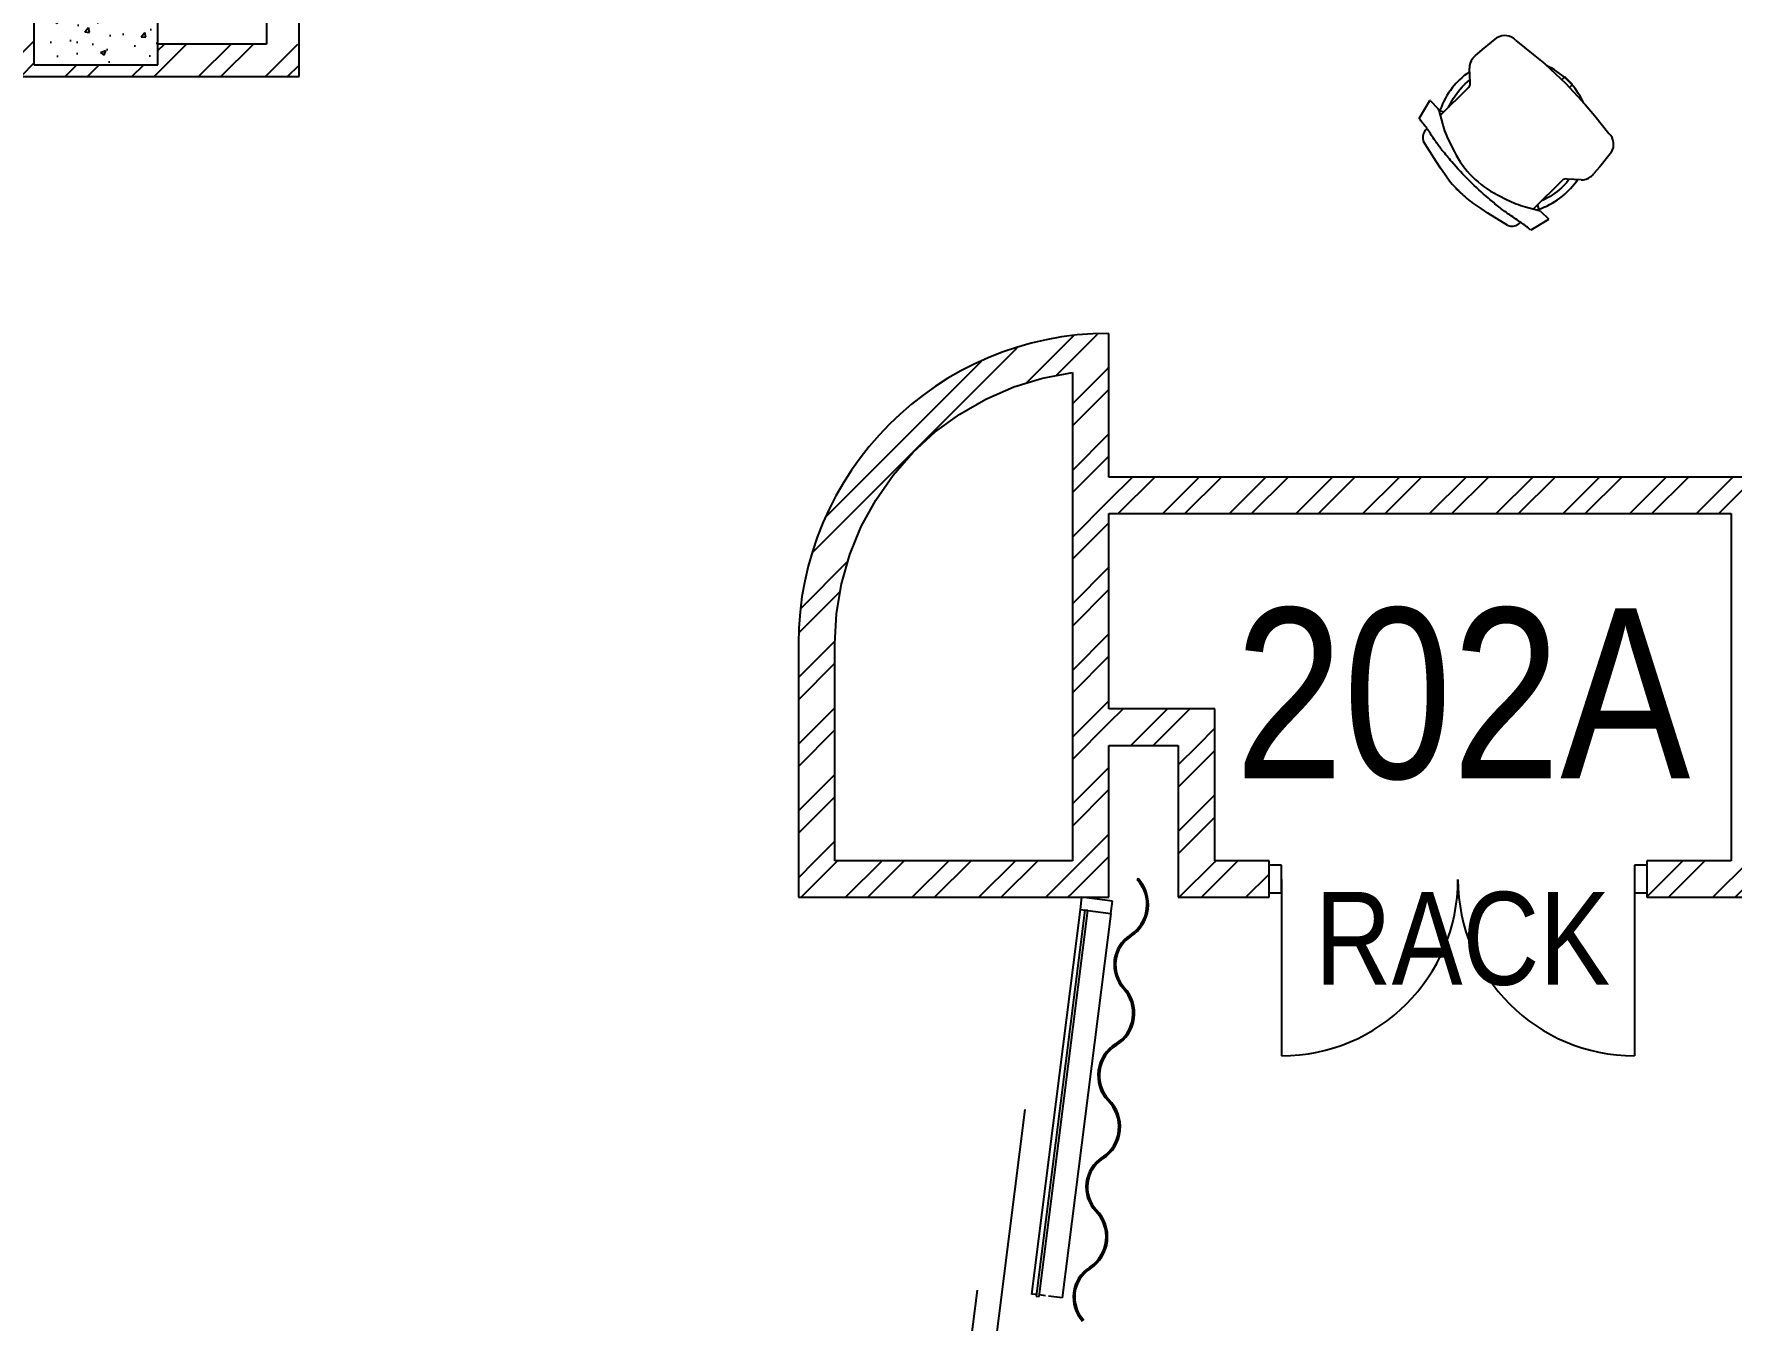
# Model space of a CAD drawing. Extents: x 6433 to 75181, y -2986 to 56414.
# Drawn here: x 39363 to 44845, y 40428 to 44583 of the extents above; entities that cross this region are included whole.
import ezdxf

# ---------------------------------------------------------------- set-up
doc = ezdxf.new("R2010")
doc.units = 0
doc.header["$MEASUREMENT"] = 0
for name, color, linetype in [('A-Column__Concrete', 7, 'CONTINUOUS'), ('A-Door', 160, 'CONTINUOUS'), ('A-Furniture', 252, 'CONTINUOUS'), ('A-General', 1, 'CONTINUOUS'), ('A-Hatch__Brick', 2, 'CONTINUOUS'), ('A-Hatch__Concrete', 252, 'CONTINUOUS'), ('A-Text__Primary Room', 6, 'CONTINUOUS'), ('A-Wall__Brick', 6, 'CONTINUOUS'), ('A-Window', 4, 'CONTINUOUS')]:
    doc.layers.add(name, color=color, linetype=linetype)
doc.styles.add('Arial Narrow', font='ARIALN.TTF', dxfattribs={"height": 750})
pattern_1 = [(45, (8381.06, 65736.02), (-107.76307, 107.76307), []), (45, (8452.9, 65736.02), (-107.76307, 107.76307), [])]

msp = doc.modelspace()

# ---------------------------------------------------------------- hatches: boundary and pattern name
at = {"layer": 'A-Hatch__Brick'}
h = msp.add_hatch(dxfattribs=at)
h.set_pattern_fill('ANSI32', color=256, scale=16, style=0)
h.set_pattern_definition(pattern_1)
h.paths.add_polyline_path([(39429.8, 46263.9), (39324.8, 46263.9), (39324.8, 44445.9), (39429.8, 44445.9), (39429.8, 44483.9), (39362.8, 44483.9), (39362.8, 45283.9), (39429.8, 45283.9), (39429.8, 46244.1)])
h = msp.add_hatch(dxfattribs=at)
h.set_pattern_fill('ANSI32', color=256, scale=16, style=0)
h.set_pattern_definition(pattern_1)
h.paths.add_polyline_path([(40219.2, 44445.9), (40219.2, 44550.9), (39762.8, 44550.9), (39762.8, 44483.9), (39429.8, 44483.9), (39429.8, 44445.9), (40155.6, 44445.9)])
h = msp.add_hatch(dxfattribs=at)
h.set_pattern_fill('ANSI32', color=256, scale=16, style=0)
h.set_pattern_definition(pattern_1)
h.paths.add_polyline_path([(42835.2, 43615.9), (42722.9, 43609.6), (42604.7, 43588.6), (42504, 43559.6), (42400.1, 43516.5), (42301.6, 43462.1), (42209.9, 43397), (42126, 43322.1), (42051.1, 43238.2), (41986, 43146.5), (41931.6, 43048.1), (41888.6, 42944.1), (41857.4, 42836.1), (41838.6, 42725.2), (41832.3, 42612.9), (41950.3, 42612.9), (41958.2, 42725.7), (41971.8, 42806.9), (41998.5, 42901), (42035.4, 42991.6), (42082, 43077.5), (42137.9, 43157.8), (42202.3, 43231.4), (42274.3, 43297.4), (42353.3, 43355.1), (42438.1, 43403.8), (42527.8, 43442.7), (42621.2, 43471.6), (42717.3, 43490), (42776.1, 43495.9), (42835.2, 43497.9)])
h = msp.add_hatch(dxfattribs=at)
h.set_pattern_fill('ANSI32', color=256, scale=16, style=0)
h.set_pattern_definition(pattern_1)
h.paths.add_polyline_path([(42835.2, 43151.9), (42835.2, 43497.9), (42776.1, 43495.9), (42717.2, 43490), (42717.2, 41793.9), (42835.2, 41793.9), (42835.2, 43033.9)])
h = msp.add_hatch(dxfattribs=at)
h.set_pattern_fill('ANSI32', color=256, scale=16, style=0)
h.set_pattern_definition(pattern_1)
h.paths.add_polyline_path([(47136.2, 43151.9), (42835.2, 43151.9), (42835.2, 43033.9), (47115.4, 43033.9), (47126.1, 43095.1)])
h = msp.add_hatch(dxfattribs=at)
h.set_pattern_fill('ANSI32', color=256, scale=16, style=0)
h.set_pattern_definition(pattern_1)
h.paths.add_polyline_path([(41950.3, 42612.9), (41832.3, 42612.9), (41832.3, 41911.9), (41950.3, 41911.9)])
h = msp.add_hatch(dxfattribs=at)
h.set_pattern_fill('ANSI32', color=256, scale=16, style=0)
h.set_pattern_definition(pattern_1)
h.paths.add_polyline_path([(43177.2, 42402.9), (42835.2, 42402.9), (42835.2, 42284.9), (43177.2, 42284.9)])
h = msp.add_hatch(dxfattribs=at)
h.set_pattern_fill('ANSI32', color=256, scale=16, style=0)
h.set_pattern_definition(pattern_1)
h.paths.add_polyline_path([(43177.2, 41793.9), (43177.2, 42284.9), (43059.2, 42284.9), (43059.2, 41793.9)])
h = msp.add_hatch(dxfattribs=at)
h.set_pattern_fill('ANSI32', color=256, scale=16, style=0)
h.set_pattern_definition(pattern_1)
h.paths.add_polyline_path([(42717.2, 41911.9), (41832.3, 41911.9), (41832.3, 41793.9), (42717.2, 41793.9)])
h = msp.add_hatch(dxfattribs=at)
h.set_pattern_fill('ANSI32', color=256, scale=16, style=0)
h.set_pattern_definition(pattern_1)
h.paths.add_polyline_path([(46632.6, 41793.9), (46632.6, 41911.9), (46412.9, 41911.9), (46412.9, 41793.9)])
h.paths.add_polyline_path([(45192.9, 41911.9), (44572.8, 41911.9), (44572.8, 41793.9), (45192.9, 41793.9)])
h.paths.add_polyline_path([(43352.8, 41793.9), (43352.8, 41911.9), (43177.2, 41911.9), (43177.2, 41793.9)])
at = {"layer": 'A-Hatch__Concrete'}
h = msp.add_hatch(dxfattribs=at)
h.set_pattern_fill('AR-CONC', color=256, style=0)
h.set_pattern_definition([(50, (8381.06, 65736.02), (182.18467, -15.9391), [19.05, -209.55]), (355, (8381.06, 65736.02), (-35.2434, 191.0568), [15.24, -167.6406]), (100.45144, (8396.24, 65734.7), (146.94125, 175.11775), [16.19, -178.0902]), (46.1842, (8381.06, 65786.82), (271.079, -42.0423), [28.575, -314.325]), (96.63556, (8403.65, 65783.32), (237.4041, 247.4261), [24.285, -267.1356]), (351.18415, (8381.06, 65786.82), (237.4041, 247.4261), [22.86, -251.4597]), (21, (8406.46, 65774.12), (151.6144, -102.2652), [19.05, -209.55]), (326, (8406.46, 65774.12), (61.802, 184.188), [15.24, -167.64]), (71.45144, (8419.1, 65765.6), (213.4164, 81.9228), [16.19, -178.0899]), (37.5, (8381.06, 65736.02), (3.0886, 84.55504), [0, -165.608, 0, -170.18, 0, -168.275]), (7.5, (8381.06, 65736.02), (66.81966, 100.18057), [0, -97.028, 0, -161.798, 0, -64.135]), (327.5, (8324.416, 65736.02), (135.5906, -5.72874), [0, -63.5, 0, -198.12, 0, -262.89]), (317.5, (8299.02, 65736.02), (148.12918, 25.4265), [0, -82.55, 0, -131.572, 0, -186.69])])
h.paths.add_polyline_path([(39762.8, 44483.9), (39762.8, 45283.9), (39362.8, 45283.9), (39362.8, 44483.9)])

# ---------------------------------------------------------------- linework, layer by layer
at = {"layer": 'A-Column__Concrete'}
for p, q in [((39362.8, 45283.9), (39362.8, 44483.9)), ((39762.8, 44483.9), (39762.8, 45283.9)), ((39362.8, 44483.9), (39762.8, 44483.9))]:
    msp.add_line(p, q, dxfattribs=at)
at = {"layer": 'A-Door'}
for p, q in [((43392.8, 41897.9), (43352.8, 41897.9)), ((43392.8, 41807.9), (43392.8, 41897.9)), ((44572.8, 41897.9), (44532.8, 41897.9)), ((44532.8, 41897.9), (44532.8, 41807.9)), ((43392.8, 41851.9), (43392.8, 41281.9)), ((44532.8, 41851.9), (44532.8, 41281.9)), ((43352.8, 41807.9), (43392.8, 41807.9)), ((44532.8, 41807.9), (44572.8, 41807.9)), ((42415, 39920.3), (42564.8, 41107.8)), ((42310.7, 39732.4), (42410.6, 40524.1))]:
    msp.add_line(p, q, dxfattribs=at)
at = {"layer": 'A-Door', "color": 252}
for centre, start, end in [((43392.8, 41851.9), 270, 0), ((44532.8, 41851.9), 180, 270)]:
    msp.add_arc(centre, 570, start, end, dxfattribs=at)
at = {"layer": 'A-Furniture'}
for p, q in [((44042, 44533), (44088.6, 44570.8)), ((44018.8, 44512.9), (44042, 44533)), ((44149.4, 44562.7), (44206, 44516.8)), ((44206, 44516.8), (44243, 44486.3)), ((43999.2, 44460.6), (43991, 44454.8)), ((44001.8, 44427.5), (43999.5, 44472.6)), ((44243, 44486.3), (44311.5, 44423.8)), ((44256.7, 44477.1), (44248.8, 44481)), ((44265.6, 44472.3), (44256.7, 44477.1)), ((44274.2, 44467.2), (44265.6, 44472.3)), ((44282.6, 44461.7), (44274.2, 44467.2)), ((44290.8, 44455.9), (44282.6, 44461.7)), ((43905.6, 44319.5), (43997.8, 44411.7)), ((43944.2, 44409), (43938.2, 44401)), ((43950.6, 44416.8), (43944.2, 44409)), ((43957.3, 44424.3), (43950.6, 44416.8)), ((43964.2, 44431.5), (43957.3, 44424.3)), ((43968.1, 44435.3), (43964.2, 44431.5)), ((43964.4, 44398.6), (43970.3, 44405.5)), ((43975.5, 44442.1), (43968.1, 44435.3)), ((43970.3, 44405.5), (43976.5, 44412.3)), ((43983.1, 44448.6), (43975.5, 44442.1)), ((43976.5, 44412.3), (43979.9, 44415.8)), ((43979.9, 44415.8), (43986.5, 44422.1)), ((43991, 44454.8), (43983.1, 44448.6)), ((43986.5, 44422.1), (43993.4, 44428.2)), ((43993.4, 44428.2), (44000.4, 44434)), ((44298.7, 44449.8), (44290.8, 44455.9)), ((44306.5, 44443.4), (44298.7, 44449.8)), ((44298.9, 44435.9), (44307.9, 44445)), ((44313.9, 44436.6), (44306.5, 44443.4)), ((44307.9, 44445), (44307.6, 44444.7)), ((44332.6, 44420.3), (44307.9, 44445)), ((44311.5, 44423.8), (44373.9, 44355.3)), ((44321.1, 44429.6), (44313.9, 44436.6)), ((44327.9, 44422.3), (44321.1, 44429.6)), ((44332.6, 44420.3), (44323.6, 44411.2)), ((44334.5, 44414.7), (44327.9, 44422.3)), ((44332.3, 44420), (44332.6, 44420.3)), ((44340.8, 44406.8), (44334.5, 44414.7)), ((44346.7, 44398.8), (44340.8, 44406.8)), ((43837, 44310.5), (43871.8, 44368.1)), ((43874.1, 44367.1), (43897.8, 44342.5)), ((43913.1, 44357.6), (43909.1, 44348.4)), ((43917.4, 44366.7), (43913.1, 44357.6)), ((43922.1, 44375.5), (43917.4, 44366.7)), ((43927.1, 44384.2), (43922.1, 44375.5)), ((43932.5, 44392.7), (43927.1, 44384.2)), ((43932.4, 44346.3), (43935.1, 44352.3)), ((43938.2, 44401), (43932.5, 44392.7)), ((43935.1, 44352.3), (43939.2, 44360.4)), ((43939.2, 44360.4), (43943.6, 44368.5)), ((43943.6, 44368.5), (43948.3, 44376.3)), ((43948.3, 44376.3), (43953.4, 44383.9)), ((43953.4, 44383.9), (43958.7, 44391.3)), ((43958.7, 44391.3), (43964.4, 44398.6)), ((44352.4, 44390.4), (44346.7, 44398.8)), ((44357.6, 44381.9), (44352.4, 44390.4)), ((44362.6, 44373.2), (44357.6, 44381.9)), ((44367.2, 44364.2), (44362.6, 44373.2)), ((44368.6, 44361.2), (44367.2, 44364.2)), ((44373.9, 44355.3), (44404.5, 44318.3)), ((43838.9, 44308.6), (43837, 44310.5)), ((43841.8, 44305), (43838.9, 44308.6)), ((43900.9, 44336.9), (43912.5, 44293.5)), ((43902.7, 44336.2), (43902.3, 44336.3)), ((43902.3, 44336.3), (43917.8, 44332.1)), ((43905.5, 44339), (43902.7, 44330.5)), ((43909.1, 44348.4), (43905.5, 44339)), ((44404.5, 44318.3), (44450.3, 44261.7)), ((43856.1, 44269.9), (43863.1, 44277)), ((43892.3, 44171.6), (43851.9, 44236.2)), ((43935.2, 44234), (43951.2, 44202.3)), ((44458.4, 44201), (44420.6, 44154.4)), ((43906.5, 44149.7), (43892.3, 44171.6)), ((43926.6, 44121), (43906.5, 44149.7)), ((44420.6, 44154.4), (44400.5, 44131.2)), ((43948.8, 44093.4), (43955.4, 44085.8)), ((43955.4, 44085.8), (43962.3, 44078.5)), ((43962.3, 44078.5), (43969.5, 44071.5)), ((44299.3, 44110.1), (44207.1, 44017.9)), ((44290, 44079.9), (44282.9, 44074.1)), ((44296.8, 44085.9), (44290, 44079.9)), ((44303.4, 44092.3), (44296.8, 44085.9)), ((44306.9, 44095.8), (44303.4, 44092.3)), ((44313.1, 44102.5), (44306.9, 44095.8)), ((44319, 44109.5), (44313.1, 44102.5)), ((44360.3, 44111.8), (44315.1, 44114.2)), ((44315.3, 44072.8), (44319.1, 44076.6)), ((44322.4, 44113.8), (44319, 44109.5)), ((44319.1, 44076.6), (44326.1, 44083.8)), ((44326.1, 44083.8), (44332.8, 44091.3)), ((44332.8, 44091.3), (44339.1, 44099.1)), ((44339.1, 44099.1), (44345.2, 44107.1)), ((44345.2, 44107.1), (44348.8, 44112.4)), ((43969.5, 44071.5), (43976.9, 44064.7)), ((43976.9, 44064.7), (43982.1, 44060.4)), ((44037.3, 44018.9), (44008.6, 44039)), ((44090, 44063.6), (44121.6, 44047.5)), ((44181.1, 44024.9), (44224.6, 44013.3)), ((44219.8, 44030.1), (44223.9, 44014.6)), ((44231, 44019.5), (44240.3, 44023.2)), ((44244.3, 44049.6), (44236.1, 44045.7)), ((44240.3, 44023.2), (44249.4, 44027.4)), ((44252.4, 44053.9), (44244.3, 44049.6)), ((44249.4, 44027.4), (44258.4, 44031.9)), ((44260.3, 44058.5), (44252.4, 44053.9)), ((44258.4, 44031.9), (44267.2, 44036.7)), ((44268.1, 44063.4), (44260.3, 44058.5)), ((44267.2, 44036.7), (44275.8, 44041.9)), ((44275.6, 44068.6), (44268.1, 44063.4)), ((44282.9, 44074.1), (44275.6, 44068.6)), ((44275.8, 44041.9), (44284.2, 44047.4)), ((44284.2, 44047.4), (44292.3, 44053.3)), ((44292.3, 44053.3), (44300.2, 44059.5)), ((44300.2, 44059.5), (44307.9, 44066)), ((44307.9, 44066), (44315.3, 44072.8)), ((44059.2, 44004.7), (44037.3, 44018.9)), ((44123.9, 43964.3), (44059.2, 44004.7)), ((44164.6, 43975.4), (44157.6, 43968.4)), ((44255.7, 43984.2), (44198.2, 43949.4)), ((44218.1, 44015), (44221.5, 44016.1)), ((44221.5, 44016.1), (44231, 44019.5)), ((44223.9, 44014.6), (44223.8, 44015)), ((44230.1, 44010.2), (44254.8, 43986.5)), ((44196.2, 43951.3), (44192.6, 43954.2)), ((44198.2, 43949.4), (44196.2, 43951.3))]:
    msp.add_line(p, q, dxfattribs=at)
for centre, radius, start, end in [((44114.1, 44529.6), 48.4, 43.0793, 121.7095), ((44043.5, 44474.9), 44, 139, 183), ((44039, 44485.1), 34.4, 126.0921, 146.9553), ((43986.4, 44423), 16.1, 315, 16.0891), ((43871.8, 44364.9), 3.18, 43.8526, 90.9514), ((43888.7, 44333.7), 12.7, 14.8834, 43.8526), ((43884, 44249.4), 34.7, 143.6787, 202.3213), ((44207.1, 44371.8), 304.8, 194.8834, 206.8685), ((44417.3, 44226.4), 48.4, 328.2905, 46.9207), ((44232.4, 44344.8), 315.2, 206.8685, 243.1315), ((44372.7, 44151.4), 34.4, 303.0447, 323.9079), ((44154.4, 44280.5), 278.1, 215, 227), ((44168.1, 44266.7), 278.1, 223, 235), ((44310.7, 44098.7), 16.1, 73.9109, 135), ((44362.6, 44155.8), 44, 267, 311), ((44259.4, 44319.4), 304.8, 243.1315, 255.1166), ((44137, 43996.4), 34.7, 247.6787, 306.3213), ((44221.3, 44001), 12.7, 46.1474, 75.1166), ((44252.6, 43984.2), 3.17, 359.0486, 46.1474)]:
    msp.add_arc(centre, radius, start, end, dxfattribs=at)
for points in [[(43853.9, 44289.6), (43851.9, 44292.2), (43847.9, 44297.3), (43843.8, 44302.4), (43841.8, 44305)], [(43861.7, 44279), (43860.4, 44280.8), (43857.9, 44284.4), (43855.3, 44287.9), (43853.9, 44289.6)], [(43864.3, 44275.2), (43863.9, 44275.8), (43863, 44277.1), (43862.1, 44278.4), (43861.7, 44279)], [(43889.2, 44238.3), (43885, 44244.4), (43876.6, 44256.6), (43868.4, 44269), (43864.3, 44275.2)], [(43912.2, 44207.2), (43908.1, 44212.2), (43900.2, 44222.4), (43892.8, 44232.9), (43889.2, 44238.3)], [(43943, 44170.3), (43937.8, 44176.4), (43927.5, 44188.7), (43917.3, 44201), (43912.2, 44207.2)], [(44061.5, 44052.3), (44040, 44070.2), (43998.8, 44107.8), (43961, 44148.9), (43943, 44170.3)], [(44094.9, 44024.5), (44089.3, 44029.1), (44078.1, 44038.4), (44067, 44047.6), (44061.5, 44052.3)], [(44125.9, 44001.6), (44120.6, 44005.2), (44110.1, 44012.6), (44099.9, 44020.5), (44094.9, 44024.5)], [(44162.8, 43976.7), (44156.6, 43980.8), (44144.3, 43989), (44132, 43997.4), (44125.9, 44001.6)], [(44166.7, 43974), (44166, 43974.5), (44164.7, 43975.4), (44163.4, 43976.3), (44162.8, 43976.7)], [(44177.2, 43966.3), (44175.5, 43967.6), (44172, 43970.2), (44168.4, 43972.8), (44166.7, 43974)], [(44192.6, 43954.2), (44190.1, 43956.2), (44185, 43960.3), (44179.8, 43964.3), (44177.2, 43966.3)]]:
    msp.add_open_spline(points, degree=3, dxfattribs=at)
at = {"layer": 'A-General'}
msp.add_line((42930.1, 41854.3), (42926.5, 41850.7), dxfattribs=at)
for centre, radius, start, end in [((42840.2, 41770.9), 117.6, 302.8543, 42.7618), ((42840.2, 41770.9), 122.6, 302.8543, 42.8531), ((42966, 41576.1), 114.3, 122.8543, 222.7618), ((42966, 41576.1), 109.3, 122.8543, 222.7618), ((42796.8, 41419.6), 121.2, 301.2382, 42.7618), ((42796.8, 41419.6), 116.2, 301.2382, 42.7618), ((42919, 41218.1), 119.4, 121.2382, 222.7618), ((42919, 41218.1), 114.4, 121.2382, 222.6933), ((42749.6, 41052.5), 117.6, 302.8543, 45.9652), ((42749.6, 41052.5), 122.6, 302.8543, 45.8985), ((42875.4, 40857.8), 114.3, 122.8543, 222.7618), ((42875.4, 40857.8), 109.3, 122.8543, 222.711), ((42708.4, 40697), 117.6, 302.8543, 45.032), ((42708.4, 40697), 122.6, 302.8543, 44.9847), ((42834.1, 40502.2), 114.3, 122.8543, 222.7618), ((42834.1, 40502.2), 109.3, 122.8543, 222.7618)]:
    msp.add_arc(centre, radius, start, end, dxfattribs=at)
at = {"layer": 'A-Wall__Brick'}
for p, q in [((40114.2, 48523.6), (40114.2, 44550.9)), ((40219.2, 44445.9), (40219.2, 48523.6)), ((40114.2, 44550.9), (39762.8, 44550.9)), ((39324.8, 44445.9), (40219.2, 44445.9)), ((42835.2, 43151.9), (42835.2, 43615.9)), ((42717.2, 43490), (42717.2, 41911.9)), ((47136.2, 43151.9), (42835.2, 43151.9)), ((42835.2, 43033.9), (44844.9, 43033.9)), ((42835.2, 42402.9), (42835.2, 43033.9)), ((44844.9, 43033.9), (44844.9, 41911.9)), ((41832.3, 42612.9), (41832.3, 41793.9)), ((41950.3, 41911.9), (41950.3, 42612.9)), ((43177.2, 42402.9), (42835.2, 42402.9)), ((43177.2, 41911.9), (43177.2, 42402.9)), ((42835.2, 41793.9), (42835.2, 42284.9)), ((42835.2, 42284.9), (43059.2, 42284.9)), ((43059.2, 42284.9), (43059.2, 41793.9)), ((42717.2, 41911.9), (41950.3, 41911.9)), ((43352.8, 41911.9), (43177.2, 41911.9)), ((43352.8, 41793.9), (43352.8, 41911.9)), ((44844.9, 41911.9), (44572.8, 41911.9)), ((44572.8, 41911.9), (44572.8, 41793.9)), ((41832.3, 41793.9), (42835.2, 41793.9)), ((43059.2, 41793.9), (43352.8, 41793.9)), ((44572.8, 41793.9), (45192.9, 41793.9))]:
    msp.add_line(p, q, dxfattribs=at)
at = {"layer": 'A-Wall__Brick', "flags": 128}
msp.add_lwpolyline([(41950.3, 42612.9), (41955.7, 42710.5), (41971.8, 42807), (41998.5, 42901), (42035.4, 42991.6), (42082, 43077.5), (42137.9, 43157.8), (42202.3, 43231.4), (42274.4, 43297.4), (42353.3, 43355.1), (42438.1, 43403.8), (42527.8, 43442.7), (42621.2, 43471.6), (42717.3, 43490)], dxfattribs=at)
at = {"layer": 'A-Wall__Brick'}
msp.add_arc((42835.2, 42612.9), 1003, 90, 180, dxfattribs=at)
at = {"layer": 'A-Window', "extrusion": (0, 0, -1)}
for p, q in [((42747.2, 41794.2), (42742.2, 41754.5)), ((42846.4, 41781.7), (42747.2, 41794.2)), ((42841.4, 41742), (42846.4, 41781.7)), ((42742.2, 41754.5), (42841.4, 41742))]:
    msp.add_line(p, q, dxfattribs=at)
at = {"layer": 'A-Window'}
for p, q in [((42742.2, 41754.5), (42585.4, 40512.1)), ((42757.1, 41752.6), (42599.7, 40505.3)), ((42609.6, 40504), (42767, 41751.4)), ((42841.4, 41742), (42684.6, 40499.6)), ((42767, 41751.4), (42757.1, 41752.6)), ((42600.3, 40510.2), (42585.4, 40512.1)), ((42599.7, 40505.3), (42609.6, 40504)), ((42630.1, 40506.5), (42610.2, 40509)), ((42684.6, 40499.6), (42640, 40505.2))]:
    msp.add_line(p, q, dxfattribs=at)

# ---------------------------------------------------------------- texts
at = {"layer": 'A-Text__Primary Room', "insert": (43977.7, 42728.1), "char_height": 750, "width": 5700.068, "attachment_point": 2, "style": 'Arial Narrow'}
msp.add_mtext('{\\H0.73333x;202A}\\P{\\H0.4x;RACK}', dxfattribs=at)

doc.saveas('drawing.dxf')
